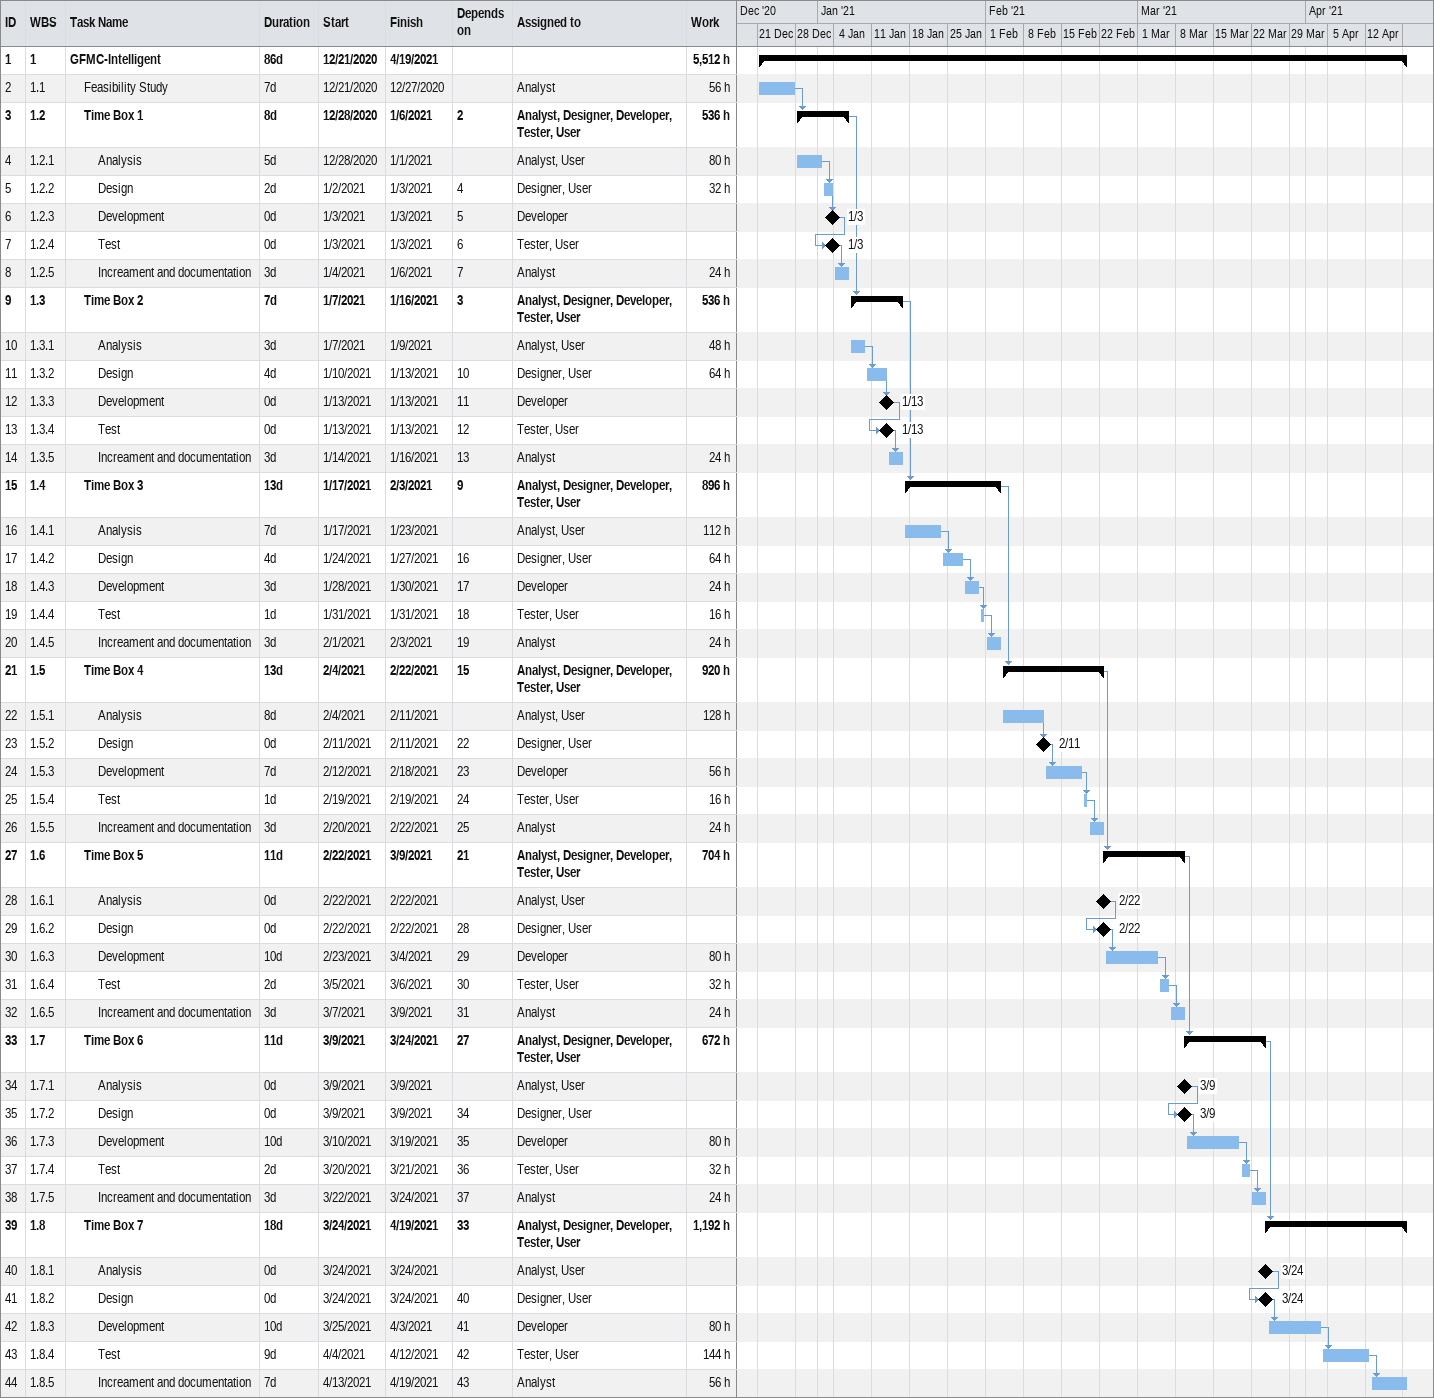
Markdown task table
| ID | WBS | Task | Duration | Start | Finish | Predecessors | Resources | Work (h) |
|---|---|---|---|---|---|---|---|---|
| 1 | 1 | **GFMC-Intelligent** | 86d | 2020-12-21 | 2021-04-19 |  |  | 5512 |
| 2 | 1.1 | Feasibility Study | 7d | 2020-12-21 | 2020-12-27 |  | Analyst | 56 |
| 3 | 1.2 | **Time Box 1** | 8d | 2020-12-28 | 2021-01-06 | 2 | Analyst, Designer, Developer, Tester, User | 536 |
| 4 | 1.2.1 | Analysis | 5d | 2020-12-28 | 2021-01-01 |  | Analyst, User | 80 |
| 5 | 1.2.2 | Design | 2d | 2021-01-02 | 2021-01-03 | 4 | Designer, User | 32 |
| 6 | 1.2.3 | Development | 0d | 2021-01-03 | 2021-01-03 | 5 | Developer |  |
| 7 | 1.2.4 | Test | 0d | 2021-01-03 | 2021-01-03 | 6 | Tester, User |  |
| 8 | 1.2.5 | Increament and documentation | 3d | 2021-01-04 | 2021-01-06 | 7 | Analyst | 24 |
| 9 | 1.3 | **Time Box 2** | 7d | 2021-01-07 | 2021-01-16 | 3 | Analyst, Designer, Developer, Tester, User | 536 |
| 10 | 1.3.1 | Analysis | 3d | 2021-01-07 | 2021-01-09 |  | Analyst, User | 48 |
| 11 | 1.3.2 | Design | 4d | 2021-01-10 | 2021-01-13 | 10 | Designer, User | 64 |
| 12 | 1.3.3 | Development | 0d | 2021-01-13 | 2021-01-13 | 11 | Developer |  |
| 13 | 1.3.4 | Test | 0d | 2021-01-13 | 2021-01-13 | 12 | Tester, User |  |
| 14 | 1.3.5 | Increament and documentation | 3d | 2021-01-14 | 2021-01-16 | 13 | Analyst | 24 |
| 15 | 1.4 | **Time Box 3** | 13d | 2021-01-17 | 2021-02-03 | 9 | Analyst, Designer, Developer, Tester, User | 896 |
| 16 | 1.4.1 | Analysis | 7d | 2021-01-17 | 2021-01-23 |  | Analyst, User | 112 |
| 17 | 1.4.2 | Design | 4d | 2021-01-24 | 2021-01-27 | 16 | Designer, User | 64 |
| 18 | 1.4.3 | Development | 3d | 2021-01-28 | 2021-01-30 | 17 | Developer | 24 |
| 19 | 1.4.4 | Test | 1d | 2021-01-31 | 2021-01-31 | 18 | Tester, User | 16 |
| 20 | 1.4.5 | Increament and documentation | 3d | 2021-02-01 | 2021-02-03 | 19 | Analyst | 24 |
| 21 | 1.5 | **Time Box 4** | 13d | 2021-02-04 | 2021-02-22 | 15 | Analyst, Designer, Developer, Tester, User | 920 |
| 22 | 1.5.1 | Analysis | 8d | 2021-02-04 | 2021-02-11 |  | Analyst, User | 128 |
| 23 | 1.5.2 | Design | 0d | 2021-02-11 | 2021-02-11 | 22 | Designer, User |  |
| 24 | 1.5.3 | Development | 7d | 2021-02-12 | 2021-02-18 | 23 | Developer | 56 |
| 25 | 1.5.4 | Test | 1d | 2021-02-19 | 2021-02-19 | 24 | Tester, User | 16 |
| 26 | 1.5.5 | Increament and documentation | 3d | 2021-02-20 | 2021-02-22 | 25 | Analyst | 24 |
| 27 | 1.6 | **Time Box 5** | 11d | 2021-02-22 | 2021-03-09 | 21 | Analyst, Designer, Developer, Tester, User | 704 |
| 28 | 1.6.1 | Analysis | 0d | 2021-02-22 | 2021-02-22 |  | Analyst, User |  |
| 29 | 1.6.2 | Design | 0d | 2021-02-22 | 2021-02-22 | 28 | Designer, User |  |
| 30 | 1.6.3 | Development | 10d | 2021-02-23 | 2021-03-04 | 29 | Developer | 80 |
| 31 | 1.6.4 | Test | 2d | 2021-03-05 | 2021-03-06 | 30 | Tester, User | 32 |
| 32 | 1.6.5 | Increament and documentation | 3d | 2021-03-07 | 2021-03-09 | 31 | Analyst | 24 |
| 33 | 1.7 | **Time Box 6** | 11d | 2021-03-09 | 2021-03-24 | 27 | Analyst, Designer, Developer, Tester, User | 672 |
| 34 | 1.7.1 | Analysis | 0d | 2021-03-09 | 2021-03-09 |  | Analyst, User |  |
| 35 | 1.7.2 | Design | 0d | 2021-03-09 | 2021-03-09 | 34 | Designer, User |  |
| 36 | 1.7.3 | Development | 10d | 2021-03-10 | 2021-03-19 | 35 | Developer | 80 |
| 37 | 1.7.4 | Test | 2d | 2021-03-20 | 2021-03-21 | 36 | Tester, User | 32 |
| 38 | 1.7.5 | Increament and documentation | 3d | 2021-03-22 | 2021-03-24 | 37 | Analyst | 24 |
| 39 | 1.8 | **Time Box 7** | 18d | 2021-03-24 | 2021-04-19 | 33 | Analyst, Designer, Developer, Tester, User | 1192 |
| 40 | 1.8.1 | Analysis | 0d | 2021-03-24 | 2021-03-24 |  | Analyst, User |  |
| 41 | 1.8.2 | Design | 0d | 2021-03-24 | 2021-03-24 | 40 | Designer, User |  |
| 42 | 1.8.3 | Development | 10d | 2021-03-25 | 2021-04-03 | 41 | Developer | 80 |
| 43 | 1.8.4 | Test | 9d | 2021-04-04 | 2021-04-12 | 42 | Tester, User | 144 |
| 44 | 1.8.5 | Increament and documentation | 7d | 2021-04-13 | 2021-04-19 | 43 | Analyst | 56 |
